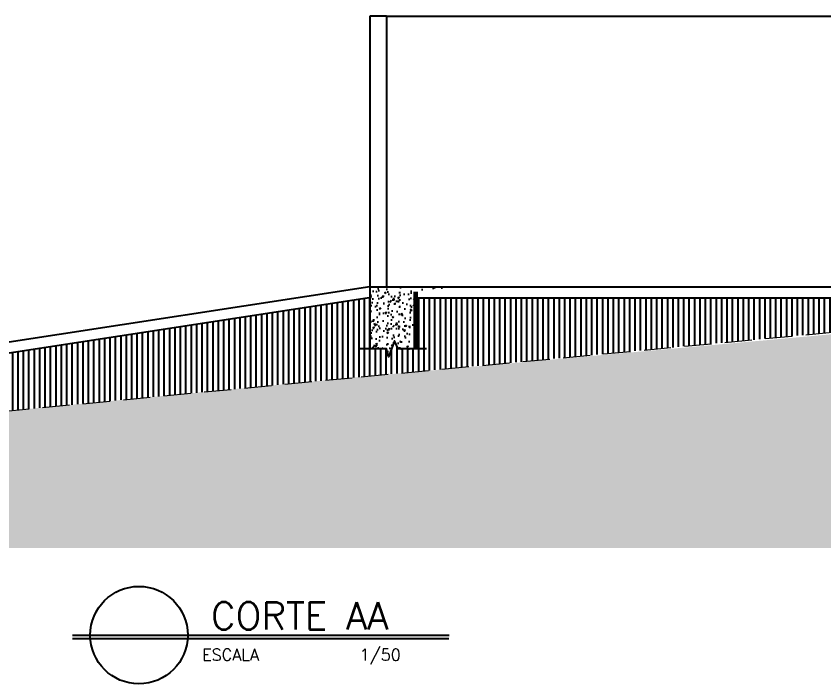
# Model space of a CAD drawing. Header units: inches. Extents: x 580771 to 672494, y 7715997 to 7829530.
# Drawn here: x 651873 to 652619, y 7722050 to 7722667 of the extents above; entities that cross this region are included whole.
import ezdxf

# ---------------------------------------------------------------- set-up
doc = ezdxf.new("R2010")
doc.units = ezdxf.units.IN
doc.header["$MEASUREMENT"] = 0
doc.linetypes.add('DASHED2', pattern=[0.375, 0.25, -0.125])
for name, color, linetype in [('1-ARQ-A', 1, 'Continuous'), ('1-ARQ-B', 2, 'Continuous'), ('1-ARQ-D', 4, 'Continuous'), ('Block1', 1, 'Continuous'), ('NIVEL', 2, 'Continuous'), ('P01', 1, 'Continuous'), ('parede', 6, 'Continuous')]:
    doc.layers.add(name, color=color, linetype=linetype)
doc.layers.add('ARQ-06', color=6, linetype='Continuous', lineweight=60)
doc.layers.add('MEIO_FIO', color=7, linetype='Continuous', lineweight=0)
doc.styles.add('ROMANS', font='romans', dxfattribs={"height": 0.2})

msp = doc.modelspace()

# ---------------------------------------------------------------- hatches: boundary and pattern name
at = {"layer": 'Block1'}
h = msp.add_hatch(dxfattribs=at)
h.set_pattern_fill('EARTH', color=256, scale=150, angle=45, style=0, double=1)
h.paths.add_polyline_path([(656287.019, 7722354.592), (656264.966, 7722354.592), (656262.241, 7722347.166), (656260.186, 7722354.592), (656244.771, 7722354.592), (656244.771, 7722401.677), (655716.019, 7722401.677), (655716.019, 7722367.54), (655693.966, 7722367.54), (655691.241, 7722360.114), (655689.186, 7722367.54), (655673.771, 7722367.54), (655673.771, 7722416.677), (655052.009, 7722416.677), (655052.009, 7722362.849), (655029.957, 7722362.849), (655027.231, 7722355.423), (655025.177, 7722362.849), (655009.761, 7722362.849), (655009.761, 7722416.677), (654573.725, 7722416.677), (654573.725, 7722362.849), (654551.672, 7722362.849), (654548.947, 7722355.423), (654546.892, 7722362.849), (654531.477, 7722362.849), (654531.477, 7722416.677), (654093.267, 7722416.677), (654093.267, 7722362.849), (654071.215, 7722362.849), (654068.489, 7722355.423), (654066.434, 7722362.849), (654051.019, 7722362.849), (654051.019, 7722401.677), (653866.019, 7722401.677), (653866.019, 7722362.849), (653843.966, 7722362.849), (653841.241, 7722355.423), (653839.186, 7722362.849), (653823.771, 7722362.849), (653823.771, 7722416.677), (653463.267, 7722416.677), (653463.267, 7722369.592), (653441.215, 7722369.592), (653438.489, 7722362.166), (653436.434, 7722369.592), (653421.019, 7722369.592), (653421.019, 7722406.677), (652999.618, 7722406.677), (652191.844, 7722333.677), (651673.557, 7722283.677), (651357.848, 7722277.279), (651358.916, 7722224.591), (651335.796, 7722224.591), (651333.07, 7722217.165), (651331.015, 7722224.591), (651316.103, 7722224.591), (651316.103, 7722175.5), (656287.019, 7722175.5)])
h.paths.add_polyline_path([(652667.672, 7722363.688), (652861.678, 7722381.496), (652860.649, 7722392.699), (652666.644, 7722374.891)], flags=24)
h = msp.add_hatch(dxfattribs=at)
h.set_pattern_fill('_USER', color=256, scale=5, angle=90, style=0, pattern_type=0)
h.set_pattern_definition([(90, (0, 0), (-5, 3e-16), [])])
h.paths.add_polyline_path([(652721.406, 7722383.677), (652999.618, 7722406.677), (652242, 7722406.677), (652242, 7722359.59), (652225.929, 7722359.59), (652222.618, 7722366.865), (652217.222, 7722352.163), (652215.168, 7722359.59), (652200.019, 7722359.59), (652200.019, 7722406.561), (651385.023, 7722282.089), (651673.557, 7722283.677), (652191.844, 7722333.677)])
at = {"layer": 'P01'}
h = msp.add_hatch(dxfattribs=at)
h.set_pattern_fill('AR-CONC', color=256, scale=2)
h.set_pattern_definition([(50, (-1467.506, -30433.504), (14.345203652, -1.2550427), [1.5, -16.5]), (355, (-1467.506, -30433.504), (-2.775026672, 15.043842674), [1.2, -13.2]), (100.45144446, (-1466.31, -30433.609), (11.570176935, 13.78879982), [1.27480384, -14.02284224]), (46.1842, (-1467.506, -30429.504), (21.344826613, -3.310385616), [2.25, -24.75]), (96.6356355, (-1465.727, -30429.78), (18.693238913, 19.482372015), [1.91220684, -21.0342752]), (351.184164, (-1467.506, -30429.504), (18.6932389, 19.482372005), [1.8, -19.80000002]), (21, (-1465.506, -30430.504), (11.938141042, -8.052377813), [1.5, -16.5]), (326, (-1465.506, -30430.504), (4.866306638, 14.5030009), [1.2, -13.2]), (71.45144474, (-1464.511, -30431.176), (16.804447535, 6.450623056), [1.2748038, -14.02284224]), (37.5, (-1467.506, -30433.5045), (0.2431971063, 6.6578770766), [0, -13.04, 0, -13.4, 0, -13.25]), (7.5, (-1467.506, -30433.5045), (5.261390749, 7.8882342376), [0, -7.64, 0, -12.74, 0, -5.05]), (327.5, (-1471.966, -30433.5045), (10.6764487234, -0.4510974347), [0, -5, 0, -15.6, 0, -20.7]), (317.5, (-1473.966, -30433.5045), (11.663723387, 2.002099647), [0, -6.5, 0, -10.36, 0, -14.7])])
h.paths.add_polyline_path([(652242, 7722412.278), (652277.376, 7722417.102), (652200.019, 7722416.676), (652200.019, 7722359.59), (652215.168, 7722359.59), (652217.222, 7722352.163), (652222.618, 7722366.865), (652225.929, 7722359.59), (652242, 7722359.59)])

# ---------------------------------------------------------------- linework, layer by layer
at = {"layer": '1-ARQ-A'}
for p, q in [((651925.189, 7722095.204), (652273.295, 7722095.204)), ((651925.189, 7722091.953), (652272.786, 7722091.953))]:
    msp.add_line(p, q, dxfattribs=at)
msp.add_circle((651986.588, 7722095.204), 45, dxfattribs=at)
at = {"layer": 'ARQ-06'}
msp.add_line((652242, 7722412.278), (652242, 7722359.59), dxfattribs=at)
at = {"layer": 'Block1'}
msp.add_lwpolyline([(652252.132, 7722359.59), (652225.929, 7722359.59), (652222.618, 7722366.865), (652217.222, 7722352.163), (652215.168, 7722359.59), (652190.368, 7722359.59)], dxfattribs=at)
at = {"layer": 'MEIO_FIO', "color": 2, "linetype": 'DASHED2', "ltscale": 100}
msp.add_lwpolyline([(651310.321, 7722281.677), (651673.557, 7722283.677), (652191.844, 7722333.677), (652721.406, 7722383.677), (653326.215, 7722433.677), (654085.638, 7722483.677), (654790.258, 7722533.677), (655642.008, 7722583.677), (656297.195, 7722611.405)], dxfattribs=at)
at = {"layer": 'NIVEL'}
msp.add_line((652215.162, 7722666.677), (652756.019, 7722666.677), dxfattribs=at)
at = {"layer": 'parede'}
for p, q in [((652200.019, 7722666.677), (652200.019, 7722359.59)), ((652215.162, 7722666.677), (652200.019, 7722666.677)), ((652215.162, 7722666.677), (652215.162, 7722416.677)), ((652200.019, 7722416.677), (651316.103, 7722281.679)), ((652200.019, 7722416.677), (653421.019, 7722416.677)), ((652201.529, 7722406.792), (651357.848, 7722277.279)), ((652242, 7722406.677), (653421.019, 7722406.677))]:
    msp.add_line(p, q, dxfattribs=at)

# ---------------------------------------------------------------- texts
at = {"layer": '1-ARQ-B', "linetype": 'Continuous', "style": 'ROMANS'}
msp.add_text('ESCALA           1/50', height=10.8, dxfattribs=at).set_placement((652045.048, 7722071.687))
at = {"layer": '1-ARQ-D', "linetype": 'Continuous', "lineweight": 0, "style": 'ROMANS'}
msp.add_text('CORTE AA', height=25.3125, dxfattribs=at).set_placement((652053.076, 7722100.256))

doc.saveas('drawing.dxf')
